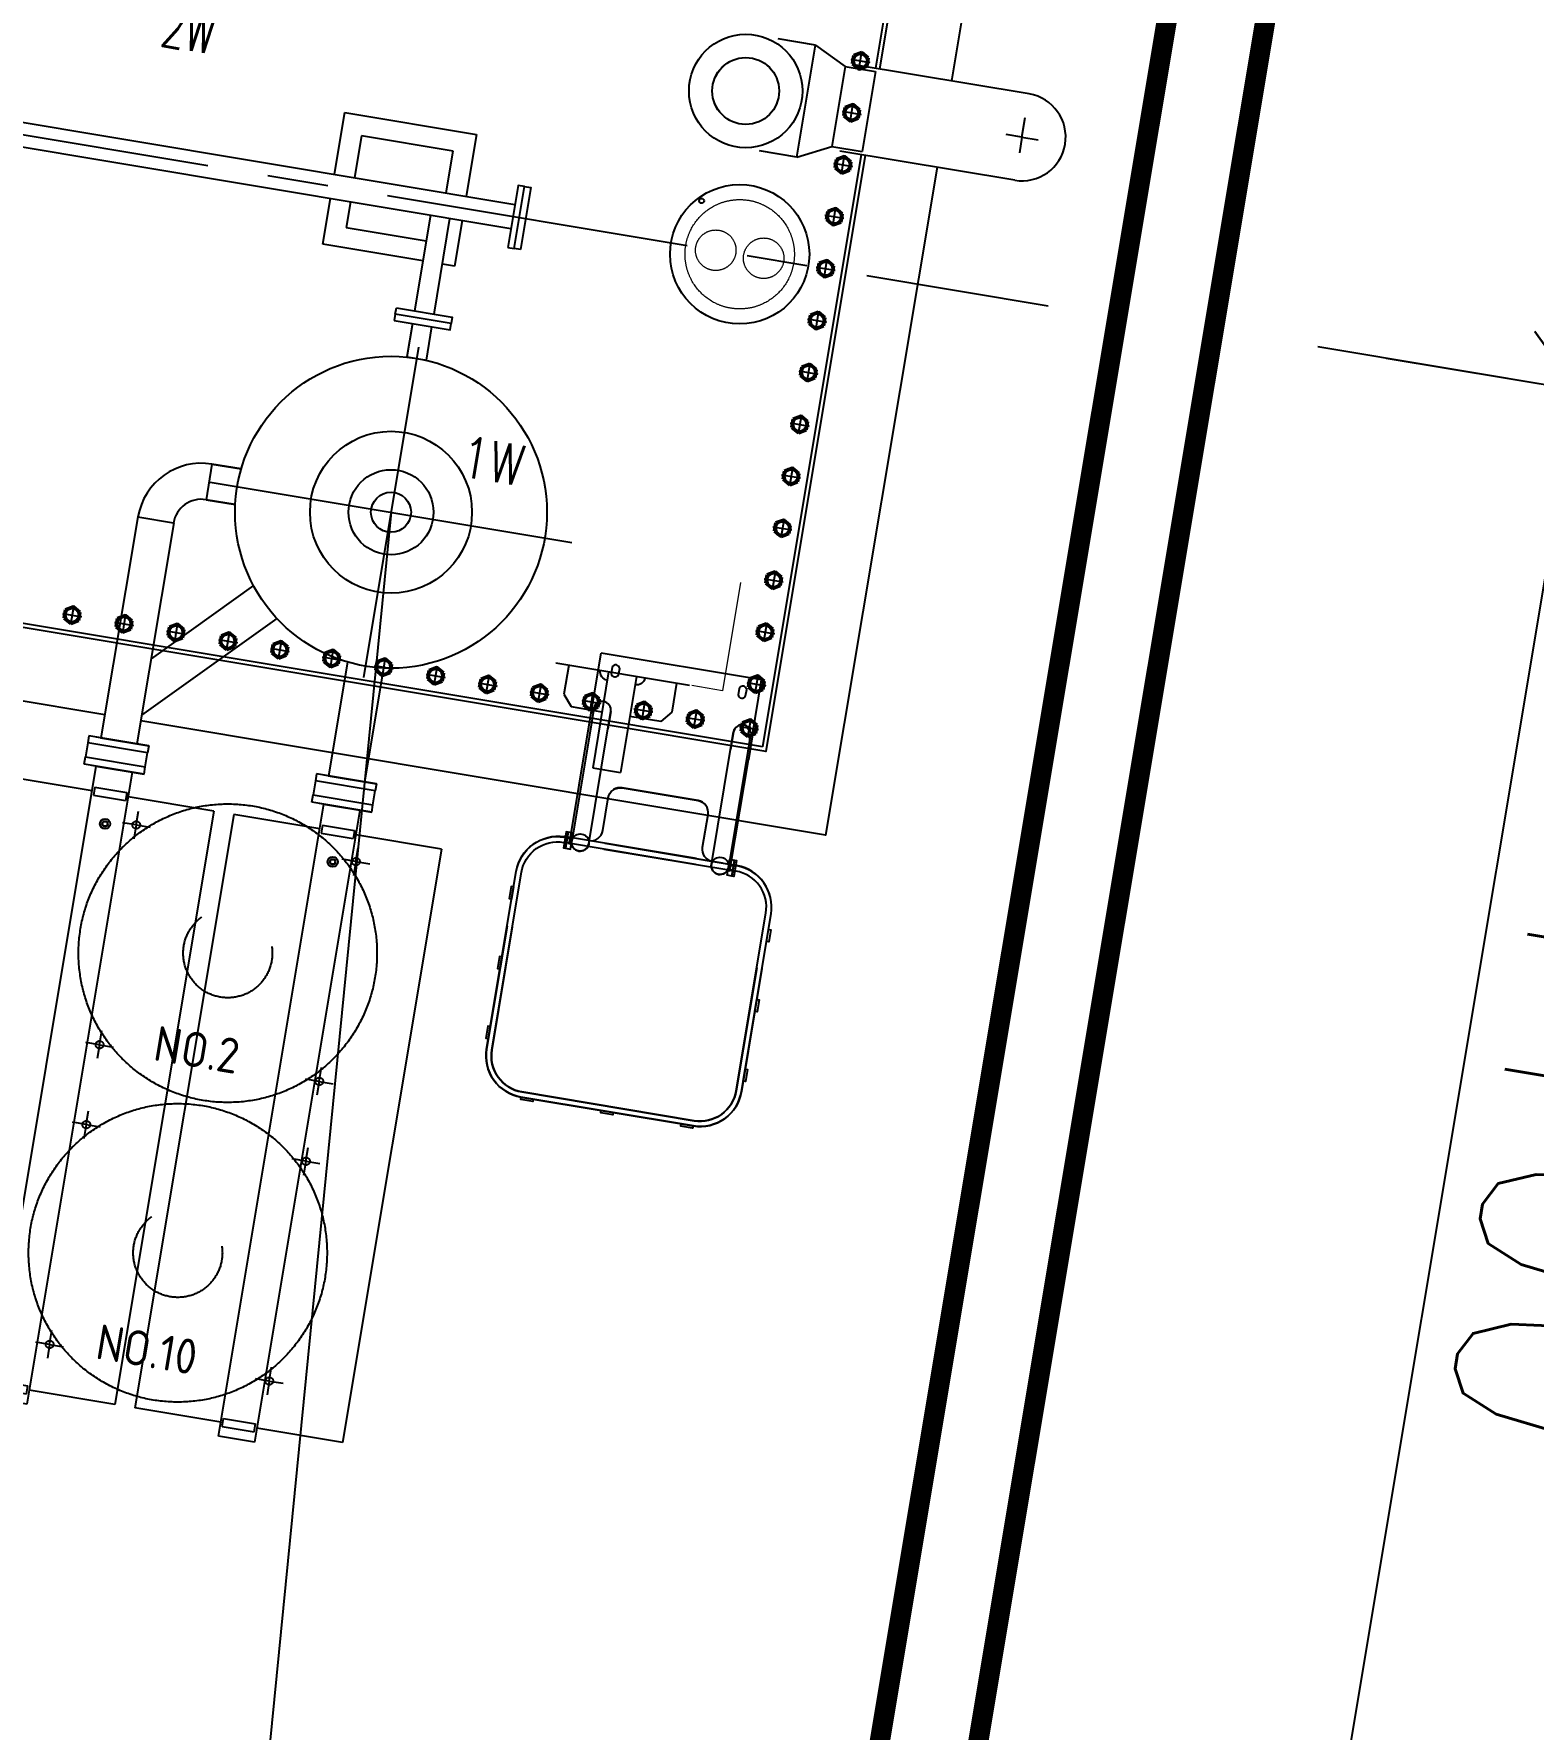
# Model space of a CAD drawing. Header units: millimetres. Extents: x 6239764 to 13047540, y 367704 to 979893.
# Drawn here: x 8181445 to 8185147, y 402951 to 407136 of the extents above; entities that cross this region are included whole.
import ezdxf
from ezdxf.enums import TextEntityAlignment as Align

# ---------------------------------------------------------------- set-up
doc = ezdxf.new("R2010")
doc.units = ezdxf.units.MM
doc.header["$LTSCALE"] = 300
for name, pattern in [('AM_ISO08W050', [18, 12, -1.5, 3, -1.5]), ('AM_ISO08W050X2', [9, 6, -0.75, 1.5, -0.75]), ('CENTER', [2, 1.25, -0.25, 0.25, -0.25]), ('DASHED', [0.75, 0.5, -0.25]), ('HIDDEN', [9.525, 6.35, -3.175])]:
    doc.linetypes.add(name, pattern=pattern)
for name, color, linetype in [('1', 7, 'Continuous'), ('25  杶奪', 114, 'Continuous'), ('30  俋窒眈燊\\M+00000D', 3, 'Continuous'), ('COOLING', 41, 'Continuous'), ('M30', 3, 'Continuous'), ('M4', 5, 'Continuous'), ('PIPE', 161, 'Continuous'), ('标注', 7, 'Continuous'), ('膘\\M+00000\\M+00000\\M+00000-2', 40, 'Continuous')]:
    doc.layers.add(name, color=color, linetype=linetype)
for name, color, linetype, lineweight in [('AM_0N', 7, 'Continuous', 50), ('AM_12N', 7, 'Continuous', 50), ('AM_7', 4, 'AM_ISO08W050', 25), ('AM_7N', 4, 'AM_ISO08W050', 25), ('AM_INV', 253, 'Continuous', 0), ('FAN-AM_0', 7, 'Continuous', 50), ('LV BUSHING-AM_4', 3, 'Continuous', 25), ('SX', 3, 'Continuous', 30), ('tank-AM_0', 7, 'Continuous', 50)]:
    doc.layers.add(name, color=color, linetype=linetype, lineweight=lineweight)
doc.styles.add('ACISOTS', font='isocp.shx', dxfattribs={"height": 1, "bigfont": 'chineset.shx'})
doc.styles.get("Standard").update_dxf_attribs({"font": 'txt8.shx', "width": 0.7, "bigfont": 'hztxt_ii.shx'})
doc.dimstyles.new('STANDARD2', dxfattribs={"dimscale": 250, "dimtxt": 2.5, "dimasz": 2, "dimexe": 2.5, "dimexo": 0, "dimgap": 0.62, "dimtad": 1, "dimdec": 0, "dimzin": 0, "dimdsep": 46, "dimtxsty": 'Standard', "dimblk": 'OBLIQUE', "dimcen": 0.09, "dimadec": 3, "dimazin": 0, "dimtfac": 1, "dimtdec": 0, "dimtofl": 0, "dimtmove": 2, "dimatfit": 3, "dimldrblk": 'OBLIQUE', "dimfxl": 1, "dimtolj": 1, "dimtzin": 0, "dimarcsym": 0})

# ---------------------------------------------------------------- blocks, each defined once
blk = doc.blocks.new('_OBLIQUE')
at = {"color": 0, "linetype": 'ByBlock'}
blk.add_line((-0.5, -0.5), (0.5, 0.5), dxfattribs=at)
blk = doc.blocks.new('*D1377')
at = {"color": 67, "lineweight": -2, "ltscale": 0.1, "transparency": 16777216}
for p, q in [((8188433.8, 418415.7), (8189793.9, 418141.2)), ((8185054.6, 397813.8), (8189181.2, 418264.9)), ((8184307.2, 397964.6), (8185667.3, 397690.1))]:
    blk.add_line(p, q, dxfattribs=at)
at = {"layer": 'Defpoints', "color": 0, "ltscale": 0.1, "transparency": 16777216}
for p in [(8188433.8, 418415.7, 13533), (8189181.2, 418264.9), (8184307.2, 397964.6, 13586)]:
    blk.add_point(p, dxfattribs=at)
at = {"color": 67, "lineweight": -2, "ltscale": 0.1, "transparency": 16777216, "xscale": 250, "yscale": 250, "zscale": 250}
for p, rotation in [((8189181.2, 418264.9), 78.59203351077663), ((8185054.6, 397813.8), 258.5920335107767)]:
    blk.add_blockref('_OBLIQUE', p, dxfattribs=dict(at, rotation=rotation))
at = {"color": 67, "lineweight": 13, "ltscale": 0.1, "transparency": 16777216, "insert": (8186713.6, 408120.9), "char_height": 625, "attachment_point": 5, "rotation": 78.592}
blk.add_mtext('\\A1;20863', dxfattribs=at)
blk = doc.blocks.new('*D110')
at = {"layer": 'Defpoints', "color": 0, "ltscale": 0.1, "transparency": 16777216}
for p in [(6132969.1, -17731.7), (6132321.4, -21831.7), (6132969.1, -21831.7)]:
    blk.add_point(p, dxfattribs=at)
at = {"layer": '标注', "color": 67, "lineweight": -2, "ltscale": 0.1, "transparency": 16777216}
for p, q in [((6132969.1, -17731.7), (6131696.4, -17731.7)), ((6132321.4, -17731.7), (6132321.4, -21831.7)), ((6132969.1, -21831.7), (6131696.4, -21831.7))]:
    blk.add_line(p, q, dxfattribs=at)
at = {"layer": '标注', "color": 67, "lineweight": -2, "ltscale": 0.1, "transparency": 16777216, "xscale": 250, "yscale": 250, "zscale": 250}
for p, rotation in [((6132321.4, -17731.7), 90), ((6132321.4, -21831.7), 270)]:
    blk.add_blockref('_OBLIQUE', p, dxfattribs=dict(at, rotation=rotation))
at = {"layer": '标注', "color": 67, "lineweight": 13, "ltscale": 0.1, "transparency": 16777216, "insert": (6131888.2, -19717.6), "char_height": 625, "attachment_point": 5, "rotation": 90}
blk.add_mtext('\\A1;4100', dxfattribs=at)
blk = doc.blocks.new('*D112')
at = {"layer": 'Defpoints', "color": 0, "ltscale": 0.1, "transparency": 16777216}
for p in [(6132969.1, -13631.7), (6132321.4, -17731.7), (6132797.4, -17731.7)]:
    blk.add_point(p, dxfattribs=at)
at = {"layer": '标注', "color": 67, "lineweight": -2, "ltscale": 0.1, "transparency": 16777216}
for p, q in [((6132969.1, -13631.7), (6131696.4, -13631.7)), ((6132321.4, -13631.7), (6132321.4, -17731.7)), ((6132797.4, -17731.7), (6131696.4, -17731.7))]:
    blk.add_line(p, q, dxfattribs=at)
at = {"layer": '标注', "color": 67, "lineweight": -2, "ltscale": 0.1, "transparency": 16777216, "xscale": 250, "yscale": 250, "zscale": 250}
for p, rotation in [((6132321.4, -13631.7), 90), ((6132321.4, -17731.7), 270)]:
    blk.add_blockref('_OBLIQUE', p, dxfattribs=dict(at, rotation=rotation))
at = {"layer": '标注', "color": 67, "lineweight": 13, "ltscale": 0.1, "transparency": 16777216, "insert": (6131906.8, -15879.5), "char_height": 625, "attachment_point": 5, "rotation": 90}
blk.add_mtext('\\A1;4100', dxfattribs=at)
blk = doc.blocks.new('A$C1C76hucg')
at = {"layer": 'COOLING'}
for p, q in [((-7513.8, 3324.4), (-7603.8, 3324.4)), ((-7603.8, 3324.4), (-7603.8, 1742.4)), ((-7513.8, 1742.4), (-7513.8, 3324.4)), ((-7818.8, 1804.4), (-7818.8, 3289.4)), ((-7603.8, 3289.4), (-7818.8, 3289.4)), ((-7598.8, 3299.4), (-7598.8, 3279.4)), ((-7598.8, 3299.4), (-7518.8, 3299.4)), ((-7598.8, 3279.4), (-7518.8, 3279.4)), ((-7518.8, 3299.4), (-7518.8, 3279.4)), ((-7298.8, 3289.4), (-7513.8, 3289.4)), ((-7298.8, 1804.4), (-7298.8, 3289.4)), ((-7603.8, 1804.4), (-7818.8, 1804.4)), ((-7598.8, 1794.4), (-7598.8, 1814.4)), ((-7598.8, 1814.4), (-7518.8, 1814.4)), ((-7518.8, 1794.4), (-7518.8, 1814.4)), ((-7298.8, 1804.4), (-7513.8, 1804.4)), ((-7598.8, 1794.4), (-7518.8, 1794.4)), ((-7558.8, 1742.4), (-7633.8, 1742.4)), ((-7633.8, 1742.4), (-7633.8, 1724.4)), ((-7483.8, 1742.4), (-7633.8, 1742.4)), ((-7633.8, 1742.4), (-7633.8, 1724.4)), ((-7615.9, 1742.4), (-7483.8, 1742.4)), ((-7604.8, 1742.4), (-7483.8, 1742.4)), ((-7558.8, 1742.4), (-7543.3, 1742.4)), ((-7483.8, 1742.4), (-7483.8, 1724.4)), ((-7483.8, 1742.4), (-7483.8, 1724.4)), ((-7633.8, 1671.4), (-7633.8, 1689.4)), ((-7633.8, 1671.4), (-7633.8, 1689.4)), ((-7483.8, 1671.4), (-7483.8, 1689.4)), ((-7483.8, 1671.4), (-7483.8, 1689.4)), ((-7483.8, 1671.4), (-7633.8, 1671.4)), ((-7558.8, 1671.4), (-7633.8, 1671.4)), ((-7615.9, 1671.4), (-7483.8, 1671.4)), ((-7604.8, 1671.4), (-7483.8, 1671.4)), ((-7603.8, 1118.7), (-7603.8, 1671.4)), ((-7558.8, 1671.4), (-7483.8, 1671.4)), ((-7513.8, 1118.7), (-7513.8, 1671.4))]:
    blk.add_line(p, q, dxfattribs=at)
blk.add_lwpolyline([(-7633.8, 1724.4), (-7483.8, 1724.4), (-7483.8, 1689.4), (-7633.8, 1689.4)], close=True, dxfattribs=at)
blk = doc.blocks.new('*U109')
at = {"layer": 'AM_0N'}
for p, q in [((42247.3, 10176), (42229.3, 10165.7)), ((42265.3, 10165.7), (42247.3, 10176)), ((42229.3, 10165.7), (42229.3, 10144.9)), ((42229.3, 10144.9), (42247.3, 10134.5)), ((42247.3, 10134.5), (42265.3, 10144.9)), ((42265.3, 10144.9), (42265.3, 10165.7))]:
    blk.add_line(p, q, dxfattribs=at)
blk.add_circle((42247.3, 10155.3), 18, dxfattribs=at)
at = {"layer": 'AM_7N', "linetype": 'AM_ISO08W050X2'}
for p, q in [((42247.3, 10179), (42247.3, 10131.5)), ((42223.6, 10155.3), (42271.1, 10155.3))]:
    blk.add_line(p, q, dxfattribs=at)
blk = doc.blocks.new('*S108')
at = {"layer": 'AM_12N', "color": 4}
for p, q in [((42245.6, 10153.5), (42249.1, 10157)), ((42245.6, 10157), (42249.1, 10153.5))]:
    blk.add_line(p, q, dxfattribs=at)
blk.add_circle((42247.3, 10155.3), 1.75, dxfattribs=at)
blk = doc.blocks.new('A$C7B570CCE')
at = {"linetype": 'Continuous'}
for p, q in [((167.5, 0), (-167.5, 0)), ((-35, 0), (-35, -240)), ((35, 0), (35, -240)), ((135, 0), (135, -73.1)), ((35, -240), (-35, -240))]:
    blk.add_line(p, q, dxfattribs=at)
for p, q in [((-135.2, 0), (-135.2, -72.9)), ((-135.2, -72.9), (-112.2, -100)), ((135.2, -72.9), (112.2, -100)), ((-112.2, -100), (-35, -100)), ((112.2, -100), (35, -100))]:
    blk.add_line(p, q)
for centre, start, end in [((-35, 0), 180, 270), ((35, 0), 270, 0)]:
    blk.add_arc(centre, 21, start, end)
blk = doc.blocks.new('132主变')
at = {"ltscale": 0.1}
blk.add_line((6135159.1, -16951.7), (6134869.1, -12631.7), dxfattribs=at)
for p, q in [((6135104.1, -17691.4), (6135104.1, -17576.7)), ((6135104.1, -17576.7), (6135134.8, -17576.7)), ((6135183.4, -17576.7), (6135434.1, -17576.7)), ((6135434.1, -17576.7), (6135434.1, -17691.4)), ((6135104.1, -17906.7), (6135104.1, -17751.9)), ((6135434.1, -17751.9), (6135434.1, -17906.7)), ((6135434.1, -17906.7), (6135104.1, -17906.7))]:
    blk.add_line(p, q)
at = {"layer": '1', "color": 3, "linetype": 'DASHED', "lineweight": 5, "ltscale": 50}
blk.add_lwpolyline([(6134279.1, -16923.1), (6134279.1, -16651.7), (6134356, -16651.7)], dxfattribs=at)
for centre, radius in [((6134414.5, -17721.7), 135), ((6134354.5, -17721.7), 50), ((6134474.5, -17721.7), 50)]:
    blk.add_circle(centre, radius, dxfattribs=at)
at = {"layer": '25  杶奪'}
for radius in [200, 105, 49.5]:
    blk.add_circle((6135159.1, -16951.7), radius, dxfattribs=at)
at = {"layer": '30  俋窒眈燊\\M+00000D', "linetype": 'HIDDEN'}
for p, q in [((6135384.1, -17626.7), (6135183.4, -17626.7)), ((6135384.1, -17691.4), (6135384.1, -17626.7)), ((6135154.1, -17751.9), (6135154.1, -17856.7)), ((6135384.1, -17856.7), (6135384.1, -17751.9)), ((6135154.1, -17856.7), (6135384.1, -17856.7))]:
    blk.add_line(p, q, dxfattribs=at)
for points in [[(6134159.1, -18013.7), (6134159.1, -16531.7), (6139703.1, -16531.7)], [(6138534.1, -18911.7), (6134159.1, -18911.7), (6134159.1, -18229.7)]]:
    blk.add_lwpolyline(points, dxfattribs=at)
at = {"layer": '30  俋窒眈燊\\M+00000D', "color": 252}
for centre, radius in [((6134414.5, -17721.7), 172), ((6134529, -17836.2), 6)]:
    blk.add_circle(centre, radius, dxfattribs=at)
at = {"layer": 'AM_7'}
for p, q in [((6135159.1, -17364.9), (6135159.1, -16538.5)), ((6135611.6, -16951.7), (6134706.5, -16951.7))]:
    blk.add_line(p, q, dxfattribs=at)
at = {"layer": 'AM_INV', "ltscale": 0.1}
blk.add_lwpolyline([(6134199.1, -16550.9), (6134199.1, -16571.7), (6134181.1, -16571.7)], dxfattribs=at)
at = {"layer": 'COOLING'}
for p, q in [((6135114.1, -14631.7), (6135204.1, -14631.7)), ((6135114.1, -16213.7), (6135114.1, -14631.7)), ((6135204.1, -14631.7), (6135204.1, -16213.7)), ((6134899.1, -16151.7), (6134899.1, -14666.7)), ((6134899.1, -14666.7), (6135114.1, -14666.7)), ((6135119.1, -14656.7), (6135119.1, -14676.7)), ((6135199.1, -14656.7), (6135119.1, -14656.7)), ((6135199.1, -14676.7), (6135119.1, -14676.7)), ((6135199.1, -14656.7), (6135199.1, -14676.7)), ((6135204.1, -14666.7), (6135419.1, -14666.7)), ((6135419.1, -16151.7), (6135419.1, -14666.7)), ((6134899.1, -16151.7), (6135114.1, -16151.7)), ((6135119.1, -16161.7), (6135119.1, -16141.7)), ((6135199.1, -16141.7), (6135119.1, -16141.7)), ((6135199.1, -16161.7), (6135199.1, -16141.7)), ((6135204.1, -16151.7), (6135419.1, -16151.7)), ((6135199.1, -16161.7), (6135119.1, -16161.7)), ((6135084.1, -16213.7), (6135234.1, -16213.7)), ((6135205.1, -16213.7), (6135084.1, -16213.7)), ((6135216.2, -16213.7), (6135084.1, -16213.7)), ((6135084.1, -16213.7), (6135084.1, -16231.7)), ((6135084.1, -16213.7), (6135084.1, -16231.7)), ((6135159.1, -16213.7), (6135143.5, -16213.7)), ((6135159.1, -16213.7), (6135234.1, -16213.7)), ((6135234.1, -16213.7), (6135234.1, -16231.7)), ((6135234.1, -16213.7), (6135234.1, -16231.7)), ((6135084.1, -16284.7), (6135084.1, -16266.7)), ((6135084.1, -16284.7), (6135084.1, -16266.7)), ((6135234.1, -16284.7), (6135234.1, -16266.7)), ((6135234.1, -16284.7), (6135234.1, -16266.7)), ((6135216.2, -16284.7), (6135084.1, -16284.7)), ((6135205.1, -16284.7), (6135084.1, -16284.7)), ((6135159.1, -16284.7), (6135084.1, -16284.7)), ((6135084.1, -16284.7), (6135234.1, -16284.7)), ((6135114.1, -16569.3), (6135114.1, -16284.7)), ((6135159.1, -16284.7), (6135234.1, -16284.7)), ((6135204.1, -16569.3), (6135204.1, -16284.7)), ((6135393.6, -16646.4), (6135684.1, -16356)), ((6135464.3, -16717.1), (6135684.1, -16497.4)), ((6135773.6, -16837.4), (6135684.5, -16837.4)), ((6135541.5, -16907.1), (6135614.8, -16907.1)), ((6135614.8, -16907.1), (6135541.5, -16907.1)), ((6135614.8, -16996.2), (6135614.8, -16907.1)), ((6135541.5, -16996.2), (6135614.8, -16996.2)), ((6135614.8, -16996.2), (6135541.5, -16996.2))]:
    blk.add_line(p, q, dxfattribs=at)
blk.add_lwpolyline([(6135234.1, -16231.7), (6135084.1, -16231.7), (6135084.1, -16266.7), (6135234.1, -16266.7)], close=True, dxfattribs=at)
for centre, radius in [((6135159.1, -16076.7), 12.5), ((6135159.1, -16076.7), 7), ((6135729.1, -16076.7), 12.5), ((6135729.1, -16076.7), 7), ((6135159.1, -16076.7), 6), ((6135729.1, -16076.7), 6)]:
    blk.add_circle(centre, radius, dxfattribs=at)
for radius in [158.8, 69.8]:
    blk.add_arc((6135614.8, -16837.4), radius, 270, 0, dxfattribs=at)
at = {"layer": 'FAN-AM_0', "color": 171, "linetype": 'DASHED', "lineweight": -2, "ltscale": 3}
for p, q in [((6135102.6, -14786.7), (6135102.6, -14752.2)), ((6135652.6, -14786.7), (6135652.6, -14752.2)), ((6135102.6, -14786.7), (6135068.1, -14786.7)), ((6135102.6, -14786.7), (6135137.1, -14786.7)), ((6135102.6, -14786.7), (6135102.6, -14821.2)), ((6135652.6, -14786.7), (6135618.1, -14786.7)), ((6135652.6, -14786.7), (6135652.6, -14821.2)), ((6135652.6, -14786.7), (6135687.1, -14786.7)), ((6135102.6, -15336.7), (6135102.6, -15302.2)), ((6135652.6, -15336.7), (6135652.6, -15302.2)), ((6135102.6, -15336.7), (6135068.1, -15336.7)), ((6135102.6, -15336.7), (6135102.6, -15371.2)), ((6135102.6, -15336.7), (6135137.1, -15336.7)), ((6135652.6, -15336.7), (6135618.1, -15336.7)), ((6135652.6, -15336.7), (6135687.1, -15336.7)), ((6135652.6, -15336.7), (6135652.6, -15371.2)), ((6135102.6, -15536.7), (6135102.6, -15502.2)), ((6135652.6, -15536.7), (6135652.6, -15502.2)), ((6135102.6, -15536.7), (6135068.1, -15536.7)), ((6135102.6, -15536.7), (6135137.1, -15536.7)), ((6135102.6, -15536.7), (6135102.6, -15571.2)), ((6135652.6, -15536.7), (6135618.1, -15536.7)), ((6135652.6, -15536.7), (6135652.6, -15571.2)), ((6135652.6, -15536.7), (6135687.1, -15536.7)), ((6135102.6, -16086.7), (6135102.6, -16052.2)), ((6135652.6, -16086.7), (6135652.6, -16052.2)), ((6135102.6, -16086.7), (6135068.1, -16086.7)), ((6135102.6, -16086.7), (6135102.6, -16121.2)), ((6135102.6, -16086.7), (6135137.1, -16086.7)), ((6135652.6, -16086.7), (6135618.1, -16086.7)), ((6135652.6, -16086.7), (6135687.1, -16086.7)), ((6135652.6, -16086.7), (6135652.6, -16121.2))]:
    blk.add_line(p, q, dxfattribs=at)
at = {"layer": 'FAN-AM_0', "color": 171, "linetype": 'DASHED', "lineweight": -2, "ltscale": 30}
for centre in [(6135377.6, -15061.7), (6135377.6, -15811.7)]:
    blk.add_circle(centre, 368.5, dxfattribs=at)
at = {"layer": 'FAN-AM_0', "color": 171, "linetype": 'DASHED', "lineweight": -2, "ltscale": 3}
for centre, radius in [((6135102.6, -14786.7), 9.5), ((6135652.6, -14786.7), 9.5), ((6135377.6, -15061.7), 110), ((6135102.6, -15336.7), 9.5), ((6135652.6, -15336.7), 9.5), ((6135102.6, -15536.7), 9.5), ((6135652.6, -15536.7), 9.5), ((6135377.6, -15811.7), 110), ((6135102.6, -16086.7), 9.5), ((6135652.6, -16086.7), 9.5)]:
    blk.add_circle(centre, radius, dxfattribs=at)
at = {"layer": 'LV BUSHING-AM_4', "color": 6}
for p, q in [((6134314.7, -17981.7), (6134234.2, -18021.7)), ((6134314.7, -17981.7), (6134314.7, -18261.7)), ((6134314.7, -17981.7), (6134408.3, -17981.7)), ((6133774.5, -18013.7), (6134212.8, -18013.7)), ((6134158.2, -18221.7), (6134158.2, -18021.7)), ((6134234.2, -18021.7), (6134158.2, -18021.7)), ((6134234.2, -18221.7), (6134234.2, -18021.7)), ((6133774.5, -18121.7), (6133774.5, -18082.3)), ((6133774.5, -18121.7), (6133734.1, -18121.7)), ((6133774.5, -18121.7), (6133774.5, -18170.7)), ((6133774.5, -18121.7), (6133814, -18121.7)), ((6133774.5, -18229.7), (6134212.8, -18229.7)), ((6134234.2, -18221.7), (6134158.2, -18221.7)), ((6134314.7, -18261.7), (6134234.2, -18221.7)), ((6134314.7, -18261.7), (6134408.3, -18261.7))]:
    blk.add_line(p, q, dxfattribs=at)
for radius in [140, 82.5]:
    blk.add_circle((6134466.2, -18121.7), radius, dxfattribs=at)
blk.add_arc((6133774.5, -18121.7), 108, 90, 270, dxfattribs=at)
at = {"layer": 'M30', "color": 253}
for points in [[(6133969.1, -18013.7), (6133969.1, -16341.7), (6135684.1, -16341.7)], [(6135774.1, -16341.7), (6136254.1, -16341.7)], [(6134149.1, -18013.7), (6134149.1, -16521.7), (6139703.1, -16521.7)], [(6135114.1, -19101.7), (6133969.1, -19101.7), (6133969.1, -18229.7)], [(6138534.1, -18921.7), (6134149.1, -18921.7), (6134149.1, -18229.7)]]:
    blk.add_lwpolyline(points, dxfattribs=at)
blk.add_circle((6135159.1, -16951.7), 385, dxfattribs=at)
at = {"layer": 'M4', "color": 153}
blk.add_circle((6134466.2, -18121.7), 82.6, dxfattribs=at)
blk.add_circle((6134466.2, -18121.7), 82.6, dxfattribs=at)
at = {"layer": 'PIPE'}
for p, q in [((6139213.8, -17691.4), (6134982.2, -17691.4)), ((6139213.8, -17751.9), (6134982.2, -17751.9))]:
    blk.add_line(p, q, dxfattribs=at)
for points in [[(6135183.4, -17419.7), (6135183.4, -17336.7), (6135134.8, -17336.7), (6135134.8, -17419.7)], [(6135134.8, -17451.7), (6135134.8, -17691.4)], [(6135183.4, -17691.4), (6135183.4, -17451.7)]]:
    blk.add_lwpolyline(points, dxfattribs=at)
for points in [[(6135229.1, -17419.7), (6135089.1, -17419.7), (6135089.1, -17435.7), (6135229.1, -17435.7)], [(6135229.1, -17451.7), (6135089.1, -17451.7), (6135089.1, -17435.7), (6135229.1, -17435.7)], [(6134950.2, -17644.2), (6134966.2, -17644.2), (6134966.2, -17799.2), (6134950.2, -17799.2)], [(6134982.2, -17644.2), (6134966.2, -17644.2), (6134966.2, -17799.2), (6134982.2, -17799.2)]]:
    blk.add_lwpolyline(points, close=True, dxfattribs=at)
at = {"layer": 'SX', "linetype": 'CENTER', "lineweight": -3, "ltscale": 2}
blk.add_line((6142496.1, -17721.7), (6133642.3, -17721.7), dxfattribs=at)
at = {"layer": 'SX', "const_width": 50}
for points in [[(6133229.1, -13391.7), (6133229.1, -22071.7)], [(6133469.1, -13631.7), (6133469.1, -21831.7)], [(6133469.1, -13631.7), (6133469.1, -21831.7)], [(6133469.1, -21831.7), (6133469.1, -13631.7)], [(6133469.1, -21831.7), (6133469.1, -13631.7)]]:
    blk.add_lwpolyline(points, dxfattribs=at)
at = {"layer": '膘\\M+00000\\M+00000\\M+00000-2'}
for p, q in [((6134504.1, -16232.4), (6134173.1, -16232.4)), ((6134504.1, -16217.9), (6134175.7, -16217.9)), ((6134504.1, -16217.9), (6134175.7, -16217.9)), ((6134180.7, -16218.7), (6134192.7, -16218.7)), ((6134180.7, -16218.7), (6134192.7, -16218.7)), ((6134180.7, -16219.4), (6134192.7, -16219.4)), ((6134180.7, -16219.4), (6134192.7, -16219.4)), ((6134180.7, -16229.4), (6134192.7, -16229.4)), ((6134180.7, -16229.4), (6134192.7, -16229.4)), ((6134180.7, -16230.2), (6134192.7, -16230.2)), ((6134180.7, -16230.2), (6134192.7, -16230.2)), ((6134188.1, -16232.4), (6134188.1, -16494.4)), ((6134192.7, -16494.4), (6134192.7, -16224.4)), ((6134504.1, -16232.4), (6134208.9, -16232.4)), ((6134235.4, -16224.4), (6134235.4, -16512.3)), ((6134274.1, -16217.9), (6134602.4, -16217.9)), ((6134274.1, -16217.9), (6134602.4, -16217.9)), ((6134274.1, -16232.4), (6134569.3, -16232.4)), ((6134274.1, -16232.4), (6134605.1, -16232.4)), ((6134542.7, -16224.4), (6134542.7, -16512.3)), ((6134597.4, -16218.7), (6134585.4, -16218.7)), ((6134597.4, -16218.7), (6134585.4, -16218.7)), ((6134597.4, -16219.4), (6134585.4, -16219.4)), ((6134597.4, -16219.4), (6134585.4, -16219.4)), ((6134585.4, -16494.4), (6134585.4, -16224.4)), ((6134597.4, -16229.4), (6134585.4, -16229.4)), ((6134597.4, -16229.4), (6134585.4, -16229.4)), ((6134597.4, -16230.2), (6134585.4, -16230.2)), ((6134597.4, -16230.2), (6134585.4, -16230.2)), ((6134590.1, -16232.4), (6134590.1, -16494.4)), ((6134188.1, -16551.4), (6134188.1, -16494.4)), ((6134192.7, -16551.4), (6134192.7, -16494.4)), ((6134235.4, -16555.9), (6134235.4, -16512.3)), ((6134235.4, -16512.3), (6134235.4, -16555.9)), ((6134542.7, -16555.9), (6134542.7, -16512.3)), ((6134542.7, -16512.3), (6134542.7, -16555.9)), ((6134585.4, -16551.4), (6134585.4, -16494.4)), ((6134590.1, -16494.4), (6134590.1, -16693.9)), ((6134188.1, -16551.4), (6134188.1, -16693.9)), ((6134192.7, -16544.4), (6134192.7, -16555.9)), ((6134585.4, -16544.4), (6134585.4, -16555.9)), ((6134188.1, -16693.9), (6134590.1, -16693.9))]:
    blk.add_line(p, q, dxfattribs=at)
for points in [[(6134708.1, -15991.2), (6134708.1, -15683.4, 0.414214), (6134605.1, -15580.4), (6134173.1, -15580.4, 0.414214), (6134070.1, -15683.4), (6134070.1, -16127.9, 0.414214), (6134173.1, -16230.9), (6134175.7, -16230.9)], [(6134708.1, -15991.2), (6134708.1, -15683.4, 0.414214), (6134605.1, -15580.4), (6134173.1, -15580.4, 0.414214), (6134070.1, -15683.4), (6134070.1, -16127.9, 0.414214), (6134173.1, -16230.9), (6134175.7, -16230.9)], [(6134708.1, -15991.2), (6134708.1, -15683.4, 0.414214), (6134605.1, -15580.4), (6134173.1, -15580.4, 0.414214), (6134070.1, -15683.4), (6134070.1, -16127.9, 0.404028), (6134173.1, -16232.4), (6134175.7, -16232.4)], [(6134070.1, -15991.2), (6134070.1, -15683.4, -0.414214), (6134173.1, -15580.4), (6134605.1, -15580.4, -0.414214), (6134708.1, -15683.4), (6134708.1, -16127.9, -0.414214), (6134605.1, -16230.9), (6134602.4, -16230.9)], [(6134070.1, -15991.2), (6134070.1, -15683.4, -0.414214), (6134173.1, -15580.4), (6134605.1, -15580.4, -0.414214), (6134708.1, -15683.4), (6134708.1, -16127.9, -0.414214), (6134605.1, -16230.9), (6134602.4, -16230.9)], [(6134070.1, -15991.2), (6134070.1, -15683.4, -0.414214), (6134173.1, -15580.4), (6134605.1, -15580.4, -0.414214), (6134708.1, -15683.4), (6134708.1, -16127.9, -0.404028), (6134605.1, -16232.4), (6134602.4, -16232.4)], [(6134695.1, -15991.2), (6134695.1, -15683.4, 0.414214), (6134605.1, -15593.4), (6134173.1, -15593.4, 0.414214), (6134083.1, -15683.4), (6134083.1, -16127.9, 0.414214), (6134173.1, -16217.9), (6134175.7, -16217.9)], [(6134695.1, -15991.2), (6134695.1, -15683.4, 0.414214), (6134605.1, -15593.4), (6134173.1, -15593.4, 0.414214), (6134083.1, -15683.4), (6134083.1, -16127.9, 0.414214), (6134173.1, -16217.9), (6134175.7, -16217.9)], [(6134695.1, -15991.2), (6134695.1, -15683.4, 0.414214), (6134605.1, -15593.4), (6134173.1, -15593.4, 0.414214), (6134083.1, -15683.4), (6134083.1, -16127.9, 0.414214), (6134173.1, -16217.9), (6134175.7, -16217.9)], [(6134695.1, -15991.2), (6134695.1, -15683.4, 0.414214), (6134605.1, -15593.4), (6134173.1, -15593.4, 0.414214), (6134083.1, -15683.4), (6134083.1, -16127.9, 0.414214), (6134173.1, -16217.9), (6134175.7, -16217.9)], [(6134083.1, -15991.2), (6134083.1, -15683.4, -0.414214), (6134173.1, -15593.4), (6134605.1, -15593.4, -0.414214), (6134695.1, -15683.4), (6134695.1, -16127.9, -0.414214), (6134605.1, -16217.9), (6134602.4, -16217.9)], [(6134083.1, -15991.2), (6134083.1, -15683.4, -0.414214), (6134173.1, -15593.4), (6134605.1, -15593.4, -0.414214), (6134695.1, -15683.4), (6134695.1, -16127.9, -0.414214), (6134605.1, -16217.9), (6134602.4, -16217.9)], [(6134083.1, -15991.2), (6134083.1, -15683.4, -0.414214), (6134173.1, -15593.4), (6134605.1, -15593.4, -0.414214), (6134695.1, -15683.4), (6134695.1, -16127.9, -0.414214), (6134605.1, -16217.9), (6134602.4, -16217.9)], [(6134083.1, -15991.2), (6134083.1, -15683.4, -0.414214), (6134173.1, -15593.4), (6134605.1, -15593.4, -0.414214), (6134695.1, -15683.4), (6134695.1, -16127.9, -0.414214), (6134605.1, -16217.9), (6134602.4, -16217.9)], [(6134233.9, -16232.4), (6134234.1, -16232.4, -0.414214), (6134264.1, -16262.4), (6134264.1, -16344.4, 0.414214), (6134294.1, -16374.4), (6134484.1, -16374.4, 0.184483), (6134504.1, -16366.8, 0.184483)], [(6134544.3, -16232.4), (6134544.1, -16232.4, 0.414214), (6134514.1, -16262.4), (6134514.1, -16344.4, -0.414214), (6134484.1, -16374.4), (6134294.1, -16374.4, -0.184483), (6134274.1, -16366.8, -0.184483)], [(6134239.6, -16664.4), (6134239.6, -16648.4, 0.736842), (6134220.6, -16648.4), (6134220.6, -16664.4, 0.736842), (6134239.6, -16664.4, 0)], [(6134557.6, -16664.4), (6134557.6, -16648.4, 0.736842), (6134538.6, -16648.4), (6134538.6, -16664.4, 0.736842), (6134557.6, -16664.4, 0)]]:
    blk.add_lwpolyline(points, format="xyb", dxfattribs=at)
for points in [[(6134174.1, -15580.4), (6134174.1, -15574.4), (6134204.1, -15574.4), (6134204.1, -15580.4)], [(6134174.1, -15580.4), (6134174.1, -15574.4), (6134204.1, -15574.4), (6134204.1, -15580.4)], [(6134174.1, -15580.4), (6134174.1, -15574.4), (6134204.1, -15574.4), (6134204.1, -15580.4)], [(6134174.1, -15580.4), (6134174.1, -15574.4), (6134204.1, -15574.4), (6134204.1, -15580.4)], [(6134374.1, -15580.4), (6134374.1, -15574.4), (6134404.1, -15574.4), (6134404.1, -15580.4)], [(6134374.1, -15580.4), (6134374.1, -15574.4), (6134404.1, -15574.4), (6134404.1, -15580.4)], [(6134374.1, -15580.4), (6134374.1, -15574.4), (6134404.1, -15574.4), (6134404.1, -15580.4)], [(6134374.1, -15580.4), (6134374.1, -15574.4), (6134404.1, -15574.4), (6134404.1, -15580.4)], [(6134574.1, -15580.4), (6134574.1, -15574.4), (6134604.1, -15574.4), (6134604.1, -15580.4)], [(6134574.1, -15580.4), (6134574.1, -15574.4), (6134604.1, -15574.4), (6134604.1, -15580.4)], [(6134574.1, -15580.4), (6134574.1, -15574.4), (6134604.1, -15574.4), (6134604.1, -15580.4)], [(6134574.1, -15580.4), (6134574.1, -15574.4), (6134604.1, -15574.4), (6134604.1, -15580.4)], [(6134070.1, -15739.4), (6134064.1, -15739.4), (6134064.1, -15709.4), (6134070.1, -15709.4)], [(6134070.1, -15739.4), (6134064.1, -15739.4), (6134064.1, -15709.4), (6134070.1, -15709.4)], [(6134070.1, -15739.4), (6134064.1, -15739.4), (6134064.1, -15709.4), (6134070.1, -15709.4)], [(6134070.1, -15739.4), (6134064.1, -15739.4), (6134064.1, -15709.4), (6134070.1, -15709.4)], [(6134708.1, -15739.4), (6134714.1, -15739.4), (6134714.1, -15709.4), (6134708.1, -15709.4)], [(6134708.1, -15739.4), (6134714.1, -15739.4), (6134714.1, -15709.4), (6134708.1, -15709.4)], [(6134708.1, -15739.4), (6134714.1, -15739.4), (6134714.1, -15709.4), (6134708.1, -15709.4)], [(6134708.1, -15739.4), (6134714.1, -15739.4), (6134714.1, -15709.4), (6134708.1, -15709.4)], [(6134070.1, -15914.4), (6134064.1, -15914.4), (6134064.1, -15884.4), (6134070.1, -15884.4)], [(6134070.1, -15914.4), (6134064.1, -15914.4), (6134064.1, -15884.4), (6134070.1, -15884.4)], [(6134070.1, -15914.4), (6134064.1, -15914.4), (6134064.1, -15884.4), (6134070.1, -15884.4)], [(6134070.1, -15914.4), (6134064.1, -15914.4), (6134064.1, -15884.4), (6134070.1, -15884.4)], [(6134708.1, -15914.4), (6134714.1, -15914.4), (6134714.1, -15884.4), (6134708.1, -15884.4)], [(6134708.1, -15914.4), (6134714.1, -15914.4), (6134714.1, -15884.4), (6134708.1, -15884.4)], [(6134708.1, -15914.4), (6134714.1, -15914.4), (6134714.1, -15884.4), (6134708.1, -15884.4)], [(6134708.1, -15914.4), (6134714.1, -15914.4), (6134714.1, -15884.4), (6134708.1, -15884.4)], [(6134070.1, -16089.4), (6134064.1, -16089.4), (6134064.1, -16059.4), (6134070.1, -16059.4)], [(6134070.1, -16089.4), (6134064.1, -16089.4), (6134064.1, -16059.4), (6134070.1, -16059.4)], [(6134070.1, -16089.4), (6134064.1, -16089.4), (6134064.1, -16059.4), (6134070.1, -16059.4)], [(6134070.1, -16089.4), (6134064.1, -16089.4), (6134064.1, -16059.4), (6134070.1, -16059.4)], [(6134708.1, -16089.4), (6134714.1, -16089.4), (6134714.1, -16059.4), (6134708.1, -16059.4)], [(6134708.1, -16089.4), (6134714.1, -16089.4), (6134714.1, -16059.4), (6134708.1, -16059.4)], [(6134708.1, -16089.4), (6134714.1, -16089.4), (6134714.1, -16059.4), (6134708.1, -16059.4)], [(6134708.1, -16089.4), (6134714.1, -16089.4), (6134714.1, -16059.4), (6134708.1, -16059.4)], [(6134180.7, -16244.4), (6134175.7, -16244.4), (6134175.7, -16204.4), (6134180.7, -16204.4)], [(6134180.7, -16244.4), (6134175.7, -16244.4), (6134175.7, -16204.4), (6134180.7, -16204.4)], [(6134180.7, -16244.4), (6134180.7, -16204.4), (6134192.7, -16204.4), (6134192.7, -16244.4)], [(6134180.7, -16244.4), (6134180.7, -16204.4), (6134192.7, -16204.4), (6134192.7, -16244.4)], [(6134597.4, -16244.4), (6134597.4, -16204.4), (6134585.4, -16204.4), (6134585.4, -16244.4)], [(6134597.4, -16244.4), (6134597.4, -16204.4), (6134585.4, -16204.4), (6134585.4, -16244.4)], [(6134597.4, -16244.4), (6134602.4, -16244.4), (6134602.4, -16204.4), (6134597.4, -16204.4)], [(6134597.4, -16244.4), (6134602.4, -16244.4), (6134602.4, -16204.4), (6134597.4, -16204.4)]]:
    blk.add_lwpolyline(points, close=True, dxfattribs=at)
for points in [[(6134194.3, -16216.4), (6134188.1, -16216.4), (6134188.1, -16232.4), (6134194.3, -16232.4)], [(6134194.3, -16216.4), (6134188.1, -16216.4), (6134188.1, -16232.4), (6134194.3, -16232.4)], [(6134583.9, -16216.4), (6134590.1, -16216.4), (6134590.1, -16232.4), (6134583.9, -16232.4)], [(6134583.9, -16216.4), (6134590.1, -16216.4), (6134590.1, -16232.4), (6134583.9, -16232.4)]]:
    blk.add_lwpolyline(points, dxfattribs=at)
for centre in [(6134214.1, -16224.4), (6134214.1, -16224.4), (6134564.1, -16224.4), (6134564.1, -16224.4)]:
    blk.add_circle(centre, 21.4, dxfattribs=at)
for centre, radius, start, end in [((6134214.1, -16224.4), 21.4, 0, 180), ((6134214.1, -16224.4), 21.4, 0, 180), ((6134564.1, -16224.4), 21.4, 0, 180), ((6134564.1, -16224.4), 21.4, 0, 180), ((6134214.1, -16555.9), 21.4, 180, 0), ((6134214.1, -16555.9), 21.3, 180, 0), ((6134564.1, -16555.9), 21.4, 180, 0), ((6134564.1, -16555.9), 21.3, 180, 0)]:
    blk.add_arc(centre, radius, start, end, dxfattribs=at)
at = {"layer": '25  杶奪', "xscale": -1, "rotation": 180}
blk.add_blockref('A$C7B570CCE', (6134529.1, -16651.7), dxfattribs=at)
at = {"layer": 'AM_0N', "rotation": 180}
for p in [(6176446.4, -6416.4), (6176581.4, -6416.4), (6176711.4, -6416.4), (6176841.4, -6416.4), (6176971.4, -6416.4), (6177101.4, -6416.4), (6177231.4, -6416.4), (6177361.4, -6416.4), (6177491.4, -6416.4), (6177621.4, -6416.4), (6177751.4, -6416.4), (6177881.4, -6416.4), (6178011.4, -6416.4), (6178141.4, -6416.4), (6176446.4, -6526.4), (6176446.4, -6656.4), (6176446.4, -6786.4), (6176446.4, -6916.4), (6176446.4, -7046.4), (6176446.4, -7176.4), (6176446.4, -7306.4), (6176446.4, -7436.4)]:
    blk.add_blockref('*U109', p, dxfattribs=at)
at = {"layer": 'AM_0N', "xscale": -1}
for p in [(6176446.4, -27876.9), (6176446.4, -28006.9), (6176446.4, -28136.9), (6176446.4, -28266.9), (6176446.4, -28396.9)]:
    blk.add_blockref('*U109', p, dxfattribs=at)
at = {"layer": 'AM_12N', "rotation": 180}
blk.add_blockref('*S108', (6176446.4, -6416.4), dxfattribs=at)
at = {"layer": 'tank-AM_0', "xscale": -1}
blk.add_blockref('A$C1C76hucg', (6128170.3, -17956.1), dxfattribs=at)
at = {"color": 4, "style": 'ACISOTS'}
for s, p in [('NO.10', (6135413.7, -14813.9)), ('NO.2', (6135413.7, -15563.9))]:
    blk.add_text(s, height=86.73, rotation=180, dxfattribs=at).set_placement(p, align=Align.MIDDLE)
at = {"color": 2, "linetype": 'DASHED', "width": 0.833333}
blk.add_text('1W', height=100, rotation=180, dxfattribs=at).set_placement((6135011, -17067.6))
at = {"color": 2, "linetype": 'DASHED', "insert": (6135914, -18094.3), "char_height": 100, "width": 1093.367, "attachment_point": 1, "rotation": 180}
blk.add_mtext('2W', dxfattribs=at)
at = {"layer": '标注', "lineweight": 13, "ltscale": 0.1}
for base, p1, p2, picture, middle in [((6132321.4, -17731.7), (6132969.1, -13631.7), (6132797.4, -17731.7), '*D112', (6131906.8, -15879.5)), ((6132321.4, -21831.7), (6132969.1, -17731.7), (6132969.1, -21831.7), '*D110', (6131888.2, -19717.6))]:
    dim = blk.add_linear_dim(base=base, p1=p1, p2=p2, angle=90, dimstyle='STANDARD2', override={"dimasz": 1, "dimgap": 0.4, "dimclrd": 67, "dimclre": 67, "dimclrt": 67}, dxfattribs=at)
    dim.commit()
    dim.dimension.update_dxf_attribs({"geometry": picture, "text_midpoint": middle, "dimtype": 128})

msp = doc.modelspace()

# ---------------------------------------------------------------- block references
at = {"rotation": 170.529000035935}
msp.add_blockref('132主变', (14231068.3, -620296.3, 13501.8), dxfattribs=at)

# ---------------------------------------------------------------- dimensions: what is measured, and where the dimension line sits
at = {"lineweight": 13, "ltscale": 0.1}
dim = msp.add_aligned_dim(p1=(8184307.2, 397964.6, 13586), p2=(8188433.8, 418415.7, 13533), distance=-762.5, dimstyle='STANDARD2', override={"dimasz": 1, "dimgap": 0.4, "dimclrd": 67, "dimclre": 67, "dimclrt": 67}, dxfattribs=at)
dim.commit()
dim.dimension.update_dxf_attribs({"geometry": '*D1377', "text_midpoint": (8186713.6, 408120.9)})

doc.saveas('drawing.dxf')
